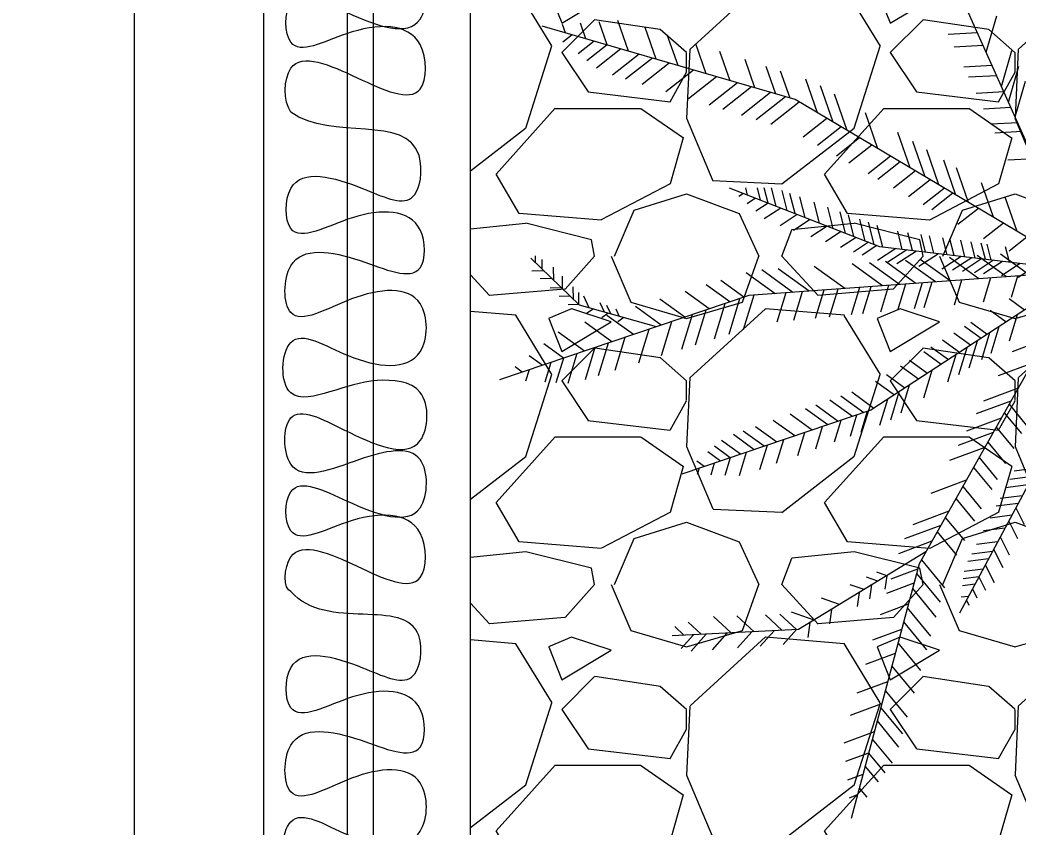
# Model space of a CAD drawing. Extents: x 58467 to 79089, y -33726 to -17391.
# Drawn here: x 76749.1 to 76826.4, y -20829 to -20766.5 of the extents above; entities that cross this region are included whole.
import ezdxf

# ---------------------------------------------------------------- set-up
doc = ezdxf.new("R2010")
doc.units = 0
doc.header["$LTSCALE"] = 100
for name, color, linetype in [('BA_clad-fabric', 32, 'Continuous'), ('BA_elev4', 252, 'Continuous'), ('BA_env_landscp', 84, 'Continuous'), ('BA_furn-fix', 134, 'Continuous')]:
    doc.layers.add(name, color=color, linetype=linetype)

# ---------------------------------------------------------------- blocks, each defined once
blk = doc.blocks.new('MAVİ SEDİR')
for p, q in [((215794.4624902623, 56426.32092228103), (215787.967148407, 56449.06733579419)), ((216017.4608399337, 56426.99746945053), (216024.1206693656, 56446.03951195331)), ((216030.6893243629, 56430.84425050607), (216035.7079792287, 56445.19378306374)), ((216044.0243204469, 56434.72200464983), (216047.3885865179, 56444.3412446274)), ((216056.6525649493, 56438.39423875764), (216058.4501244333, 56443.5338905229)), ((215799.8704414787, 56438.41275694207), (215818.2229333437, 56437.42498868403)), ((215986.4826961339, 56417.98917093068), (215993.2148073312, 56437.23788425938)), ((216000.1216885389, 56421.95532577486), (216007.0171228957, 56441.67101901277)), ((216052.4102126409, 56437.16058265912), (216058.2429867105, 56432.55501360545)), ((215968.9460510454, 56412.88959701769), (215975.4681657711, 56431.53788029343)), ((216030.6893243629, 56430.84425050607), (216043.2857849654, 56420.89806221813)), ((216038.7470135934, 56433.18738863716), (216048.834383249, 56425.22238314144)), ((215784.9041566649, 56404.94909682032), (215778.4797904085, 56427.44695677651)), ((215796.3117070368, 56430.45565327137), (215814.450686044, 56429.47937670745)), ((215954.1143466597, 56408.57660713915), (215960.45885583, 56426.71707372562)), ((216010.8277386536, 56425.06859479522), (216027.3998062177, 56411.98325999241)), ((216022.1561001873, 56428.36282904942), (216037.409728982, 56416.31853590598)), ((215938.5758968226, 56404.05809900732), (215944.7343373564, 56421.6665509347)), ((215991.9739788931, 56419.58601013032), (216008.8948664341, 56406.22524643704)), ((216002.4602953047, 56422.63538162334), (216019.187171853, 56409.42780936408)), ((215780.5272359599, 56395.16258074916), (215774.1353706164, 56417.54662387746)), ((215790.7482040871, 56418.01601483662), (215808.5533904404, 56417.05770366897)), ((215916.7233352944, 56397.70347689236), (215922.6200974516, 56414.56372786062)), ((215925.5449091523, 56400.26874908043), (215931.5473072151, 56417.43103832517)), ((215976.8483344669, 56415.18754387048), (215994.0490668243, 56401.60581419928)), ((215776.4179032767, 56385.97437446097), (215770.0565518659, 56408.25155908253)), ((215787.8966039298, 56411.64001841188), (215805.5307032553, 56410.69091549436)), ((215899.5468397009, 56388.47077946946), (215906.9076454652, 56409.51708067763)), ((215949.4414715117, 56407.21775702369), (215967.1492677875, 56393.23564875688)), ((215962.523084886, 56411.02182866718), (215979.9888536759, 56397.23082574503)), ((215783.3750312035, 56401.53006962947), (215800.7378504068, 56400.59556755717)), ((215881.188490255, 56377.57471527), (215889.0794958308, 56400.13698433421)), ((215889.8973675418, 56382.74361600925), (215897.8252869889, 56405.41143064543)), ((215928.8344599109, 56401.22533496952), (215946.9235136865, 56386.94218508482)), ((215940.8163952123, 56404.70962540148), (215958.6837670291, 56390.6015159961)), ((215910.9949976733, 56395.26550056358), (215928.7125895247, 56381.27565769233)), ((215919.516980103, 56398.5158556636), (215937.7784198182, 56384.09658952631)), ((215779.0070063407, 56391.76344409531), (215796.1077578099, 56390.84304703893)), ((215861.9695669638, 56366.16788250201), (215869.7791102755, 56388.49723150264)), ((215774.8017595197, 56382.36077990063), (215791.6502094247, 56381.45396222508)), ((215893.7504292025, 56385.03048865777), (215908.6314207897, 56373.28043053367)), ((215772.3363417971, 56376.84826281622), (215789.036874404, 56375.94940634907)), ((215841.8367165097, 56354.21861485607), (215849.5609237412, 56376.30396762778)), ((215884.9025914193, 56379.7791119587), (215899.5854994743, 56368.18546095312)), ((215832.6175478013, 56348.74684548987), (215840.3026782155, 56370.72046831037)), ((215873.3604095193, 56372.92858569796), (215887.7849136327, 56361.53897091647)), ((215823.9620034501, 56343.60959896287), (215831.6104460524, 56365.47832256972)), ((215865.8645978702, 56368.47966477527), (215880.1212873284, 56357.22255675196)), ((215764.7212985399, 56359.82151085037), (215780.964952536, 56358.94724451476)), ((215813.3452822112, 56337.30835295231), (215820.948724262, 56359.04840923746)), ((215848.1397496339, 56357.95959678778), (215861.9996189163, 56347.01581869965)), ((215854.1461145441, 56361.52449993227), (215868.1404530614, 56350.47454469084)), ((215805.5236550147, 56332.66605369066), (215813.0939439356, 56354.31131726153)), ((215838.6158983695, 56352.30699195482), (215852.2625496722, 56341.53157117277)), ((215789.9870664927, 56323.4447635918), (215797.4915012729, 56344.9017344508)), ((215829.415467097, 56346.84634364853), (215842.8561410787, 56336.23356293513)), ((215815.3649539698, 56338.50707036464), (215828.4910680176, 56328.14266674929)), ((215820.5578974687, 56341.589190896), (215833.8002700438, 56331.13298933527)), ((215913.5937053615, 56325.72763268621), (215916.7921990506, 56338.37923768821)), ((215918.5647096025, 56327.66607429201), (215921.7336008994, 56340.20058737242)), ((215925.2947621264, 56330.29045624573), (215928.2115431103, 56341.82774988213)), ((215930.3642548972, 56332.26730342402), (215932.7729353, 56341.79481105559)), ((215935.1512376908, 56334.13398592192), (215937.0801326695, 56341.76370782633)), ((215943.2683909932, 56337.29926740618), (215944.3837272006, 56341.71096694737)), ((215945.7887249157, 56338.28207085977), (215948.5782447263, 56336.45627178994)), ((215775.2043969635, 56314.67094017678), (215782.6461732009, 56335.94875530088)), ((215898.3779267014, 56319.79424438282), (215901.6670305418, 56332.80425679622)), ((215907.3639023999, 56323.29832289863), (215910.5994946432, 56336.09667080503)), ((215930.3642548972, 56332.26730342402), (215938.1523905864, 56327.16980569596)), ((215938.2864265001, 56335.35655185338), (215943.5072199909, 56331.93943330023)), ((215799.3252828767, 56328.98719024238), (215812.0923041404, 56318.90632694491)), ((215876.9717557385, 56311.44691446634), (215880.3883335934, 56324.96114887809)), ((215882.0958168258, 56313.44504054325), (215885.4818808332, 56326.83857778197)), ((215889.867456603, 56316.47558913247), (215893.2072403988, 56329.68606552644)), ((215912.2043653127, 56325.18585995282), (215922.904957372, 56318.18209860492)), ((215922.5053606736, 56329.20272998977), (215932.8403322285, 56322.43827491041)), ((215783.7756140309, 56319.75813669789), (215796.1945125778, 56309.95215173323)), ((215864.3180121246, 56306.51259095718), (215867.8099431803, 56320.32488408773)), ((215869.8534223701, 56308.67112251432), (215873.3123899887, 56322.35302914932)), ((215904.101592905, 56322.02618629418), (215914.5487339978, 56315.18831390581)), ((215832.3606385079, 56301.7277970792), (215835.1188752439, 56312.63797076679)), ((215840.5206416842, 56302.70478340489), (215843.3282901185, 56313.81040449665)), ((215846.7758181354, 56303.45370736063), (215849.6213438701, 56314.70915167836)), ((215858.9672508053, 56304.91337137685), (215862.3551879113, 56318.314317635)), ((215884.8719195384, 56314.52758095949), (215894.717565358, 56308.08339981008)), ((215893.6832687558, 56317.96356393161), (215903.8045294964, 56311.3389870509)), ((215769.2351105029, 56311.12804386733), (215780.259369465, 56302.42326886492)), ((215791.3594564433, 56296.81878009133), (215793.8694165559, 56306.74689845018)), ((215795.0307237837, 56297.25833604638), (215797.5629147154, 56307.27438815431)), ((215801.29278038, 56298.00808375273), (215803.8628902737, 56308.17412387902)), ((215807.7972306702, 56298.78685293363), (215810.4067273054, 56309.10868686258)), ((215814.530329944, 56299.59299795313), (215817.1805978708, 56310.07610225745)), ((215818.776663711, 56300.10140584647), (215821.4526446869, 56310.68621782101)), ((215827.0613071167, 56301.09331518102), (215829.7874545314, 56311.8765599273)), ((215867.8991371612, 56307.90904958607), (215877.2138822122, 56301.81235409565)), ((215875.6407007755, 56310.92786998463), (215885.1975983494, 56304.67268060237)), ((215767.5684451741, 56287.3998898599), (215785.7069249893, 56300.5149400016)), ((215780.0198528742, 56295.46110444018), (215782.4611476863, 56305.11761799277)), ((215824.3076280597, 56300.76362085054), (215836.4267684685, 56292.83138993338)), ((215837.8948749479, 56302.3904038464), (215850.1404315346, 56294.37543089637)), ((215844.0518101738, 56303.1275655109), (215856.3546510819, 56295.07509877414)), ((215850.8737199436, 56303.94434369298), (215862.2964926999, 56296.46789997178)), ((215862.6583390784, 56305.86540195293), (215871.8091543936, 56299.87600190383)), ((215773.4179923235, 56294.67067245839), (215785.0636539404, 56287.0483433152)), ((215781.8779337639, 56286.35806128616), (215800.1447811475, 56299.56592775608)), ((215784.4019304375, 56295.98576475768), (215796.1497869645, 56288.29654690807)), ((215789.9316044039, 56296.64782526599), (215801.7309091937, 56288.92493345215)), ((215797.4373325048, 56297.54647610724), (215809.306470828, 56289.777876785)), ((215799.0228782047, 56285.1097921463), (215817.4435294657, 56298.42886669892)), ((215803.5565628212, 56298.27912341308), (215815.4826346581, 56290.47325991508)), ((215810.07425996, 56299.05947862152), (215822.0609726587, 56291.21392441093)), ((215817.0422181139, 56283.79786103992), (215835.6245172795, 56297.23381530883)), ((215826.1137436227, 56283.13739197958), (215844.7774216346, 56296.63218732336)), ((215838.4270200188, 56282.24090129751), (215857.2011579776, 56295.81556484179)), ((215848.4657228874, 56281.51001511481), (215867.3299160475, 56295.14979318321)), ((215859.1581174501, 56280.73153570883), (215878.1182299494, 56294.44066837343)), ((216047.8427648379, 56268.62798010567), (216078.1395179308, 56298.05481880628)), ((216071.1662543878, 56291.28177943579), (216071.2063428327, 56297.2142052613)), ((216075.3095172374, 56295.30607627041), (216075.3378021173, 56299.49176997838)), ((215762.9670540728, 56293.41939552372), (215774.5154798274, 56285.86070928653)), ((215882.5082032915, 56279.03148986327), (215901.6777847543, 56292.89207931952)), ((215904.7983161423, 56277.40861729629), (215924.1678577621, 56291.41378819)), ((215914.8988745652, 56276.67322760646), (215934.3590262802, 56290.74391424101)), ((215926.0903351958, 56275.85841277964), (215944.1584295898, 56288.92257065587)), ((216063.9896255212, 56284.31121399518), (216064.0441224158, 56292.37585171012)), ((216069.9561285572, 56290.10640009685), (216077.6200222738, 56289.93491578592)), ((215774.954753582, 56286.86211612288), (215779.0266681274, 56273.41864538648)), ((215791.818833824, 56285.63429581639), (215796.4058717197, 56270.49013966331)), ((215809.8533442965, 56284.32126018927), (215814.5689646175, 56268.75258774238)), ((215828.4561595186, 56282.9668480921), (215833.3044141632, 56266.96028196436)), ((215834.4789369065, 56282.52834873298), (215839.3701327402, 56266.38001179646)), ((215844.7519487506, 56281.78040325536), (215849.7163890883, 56265.39024878125)), ((215945.4619168248, 56273.61865213002), (215959.9363179554, 56284.08438567172)), ((215954.1670073842, 56270.68229638146), (215968.9007061478, 56281.33551539575)), ((216058.440342894, 56278.92126860165), (216058.4935906712, 56286.8010576163)), ((216064.9975552829, 56285.29020294587), (216072.4423099869, 56285.12362200443)), ((215855.4226116297, 56281.00350606451), (215860.4631316434, 56264.36217370199)), ((215866.4683771098, 56280.19929884046), (215871.5876512055, 56263.29795900887)), ((215873.4345608884, 56279.69211304796), (215878.6035024706, 56262.62679546249)), ((215887.0256612754, 56278.70258804551), (215892.2915046643, 56261.3173480771)), ((215895.7193058169, 56278.0696313024), (215901.0471331396, 56260.47975069425)), ((215909.1059317582, 56277.09499343715), (215914.529203026, 56259.19000359218)), ((215919.3676566055, 56276.34786973008), (215924.8640919036, 56258.20132803331)), ((215967.0259291113, 56266.34479196646), (215982.142655248, 56277.27495939402)), ((216048.3194868102, 56269.09101390142), (216048.3704564301, 56276.6336733774)), ((216051.7509353458, 56272.42393483384), (216051.8026773687, 56280.08089715659)), ((216059.0056159832, 56279.4703109352), (216066.1855631329, 56279.30965522482)), ((215770.588153899, 56265.65228986481), (215780.304805078, 56272.67716927329)), ((215939.3679121585, 56274.89171442539), (215945.9120726519, 56253.28609645205)), ((215948.2186733222, 56272.68875740542), (215954.9637091791, 56250.41994720604)), ((215957.4131217074, 56269.58733402712), (215964.0944851835, 56247.5287388945)), ((215982.3592035544, 56261.17265179757), (215997.9326603529, 56272.43305889193)), ((216032.3593140158, 56264.31686266661), (216034.9500937711, 56270.18248251528)), ((216041.9753413966, 56266.99429057413), (216045.193679359, 56274.28072509012)), ((216048.3194868102, 56269.09101390142), (216055.0271715436, 56268.94092535153)), ((216053.6920133806, 56274.30927845664), (216060.637131364, 56274.15387719249)), ((215775.1721777071, 56262.66186108728), (215780.1644413372, 56246.17680702564)), ((215782.0637391403, 56258.16608957847), (215792.0527644751, 56265.3878882303)), ((215969.236843138, 56265.59901797734), (215975.8363262814, 56243.81075166557)), ((215977.7480307647, 56262.72806855474), (215984.2885731695, 56241.13439574113)), ((215996.9950646726, 56256.23575945428), (216013.0044783542, 56267.81138570927)), ((215999.8623096431, 56255.26859533409), (216047.8427648379, 56268.62798010567)), ((216023.160898436, 56261.75571203724), (216025.1513740364, 56266.26222138688)), ((216028.4510937942, 56263.22868170832), (216030.7868164892, 56268.51684307085)), ((216029.9886623644, 56263.65679290606), (216033.9236892402, 56260.896185998)), ((216039.5004199193, 56266.3051885604), (216043.5797723097, 56263.44333049822)), ((215793.9009438226, 56250.44398362748), (215804.1709263866, 56257.86890685561)), ((215990.6569097153, 56258.37371282964), (215997.108056974, 56237.07517907568)), ((216014.3001494637, 56250.39849850222), (216030.8250279184, 56262.3468321953)), ((216020.320767439, 56260.96492331637), (216024.1090996684, 56258.30722962001)), ((216027.7590476079, 56245.85861317121), (216044.6848248712, 56258.09681724104)), ((215786.6381097286, 56255.18195816485), (215791.6741822851, 56238.55224176686)), ((215792.4104352045, 56251.41633020587), (215797.4685626085, 56234.71378605278)), ((215797.7333126252, 56247.94390369046), (215808.0942568434, 56255.43458976632)), ((215804.2701589278, 56243.6795337579), (215814.7862558424, 56251.28239109129)), ((216004.7930034437, 56253.60539941588), (216011.1462569838, 56232.63006285251)), ((216044.8692464846, 56240.08709011944), (216061.2166995591, 56251.90713617323)), ((215757.3107178414, 56247.59113651967), (215778.420850805, 56239.68621803294)), ((215800.2455274349, 56246.30503797408), (215805.3335910864, 56229.50364073644)), ((215811.0600355723, 56239.25009722712), (215821.7372908835, 56246.9694677791)), ((216019.7189233102, 56248.57066596836), (216025.9688135147, 56227.93658459618)), ((216030.0667745516, 56245.0801827538), (216036.2450049571, 56224.68268699812)), ((216057.9230571508, 56235.68384678387), (216070.2420250396, 56244.59109166887)), ((215806.6332799972, 56242.13793067144), (215811.7457499143, 56225.25594101378)), ((215813.4369847845, 56237.69947322847), (215818.5754502335, 56220.73164320229)), ((215818.088594707, 56234.66495404692), (215828.9326735677, 56242.50493357159)), ((215822.5212648302, 56231.77326219439), (215833.4705535566, 56239.68930564331)), ((216038.3237311078, 56242.29498923006), (216044.4447813475, 56222.08627442142)), ((216049.5025087987, 56238.52422223907), (216055.1365811815, 56219.92327019038)), ((215765.7594462337, 56232.6202887054), (215787.0473230758, 56224.64881209356)), ((215831.1694524952, 56226.13153991068), (215842.3240068152, 56234.19598490392)), ((216057.9230571508, 56235.68384678387), (216062.5756792748, 56220.32316357835)), ((216065.8743496957, 56233.00175825034), (216069.6002152951, 56220.70077192187)), ((216071.0819730529, 56231.24514989832), (216079.3400196423, 56237.21614064268)), ((215828.2949373125, 56228.00675550378), (215833.4901718883, 56210.85146700309)), ((215836.7013275715, 56222.52277191246), (215847.9871814958, 56230.6821430146)), ((215845.2194055818, 56216.96592782138), (215856.7074369339, 56225.27146780653)), ((216079.357134849, 56228.45381547799), (216081.5115252398, 56221.34107186541)), ((216083.5434695806, 56227.04170287894), (216087.9558227218, 56230.23206024511)), ((215851.7490698268, 56212.70624316799), (215863.3920834085, 56221.12383116777)), ((215774.639061401, 56216.88592476941), (215796.1137470936, 56208.84449555528)), ((215842.47841573, 56218.754036975), (215847.7278424083, 56201.41979964387)), ((215848.9055277574, 56214.56125317457), (215854.1795110855, 56197.14592683646)), ((215864.4754833214, 56204.40405392502), (215878.3378769228, 56214.42619443083)), ((215780.2636518537, 56206.91934947251), (215769.6149178744, 56194.02283068102)), ((215779.1093503187, 56208.96473095599), (215800.6780817011, 56200.88808531222)), ((215856.0267945441, 56209.91563133163), (215860.9235101504, 56193.74608831955)), ((215870.8227116401, 56201.66971374518), (215885.1106164064, 56211.99948746379)), ((215877.7895421634, 56199.31930170951), (215891.9425707137, 56209.55156352462)), ((215783.2315710845, 56201.66030159372), (215772.4885208343, 56188.64955780949)), ((215868.7338581813, 56202.37443396106), (215872.6566307971, 56189.42096767121)), ((215886.7486292028, 56196.2967585408), (215900.728211915, 56206.40362364525)), ((215893.1977384113, 56194.12101106822), (215907.0524678714, 56204.13761060459)), ((215902.979072552, 56190.8210649288), (215916.6444376618, 56200.70075909509)), ((215785.1771173067, 56198.21286251705), (215806.8735020338, 56190.08841569236)), ((215875.329891796, 56200.14911833956), (215879.3229378307, 56186.96360078071)), ((215885.0733722781, 56196.86194295649), (215889.1702242857, 56183.33364560863)), ((215913.6902936216, 56187.2074011782), (215927.1482919868, 56196.93717472387)), ((215788.2939314287, 56192.68997815866), (215777.3900065343, 56179.48440155439)), ((215790.1240142908, 56189.4471360712), (215811.9244715618, 56181.2837181525)), ((215896.6917228237, 56192.94223931712), (215900.9123554642, 56179.00520345373)), ((215907.7816283516, 56189.20081811561), (215912.1204116297, 56174.87363465722)), ((215924.9999828773, 56183.39183114853), (215938.2390282931, 56192.96330755697)), ((215932.8407714554, 56180.74657032567), (215945.9280210307, 56190.20830239382)), ((215939.0972443349, 56178.63581291484), (215952.0633700529, 56188.00997566752)), ((215793.5522472397, 56183.37242856887), (215782.4812205138, 56169.96447749332)), ((215920.894061842, 56184.77705304916), (215925.3725435489, 56169.98856860158)), ((215947.5676436855, 56175.77813918305), (215959.5022117676, 56184.40651330334)), ((215795.3930390949, 56180.11061052452), (215817.304345817, 56171.90568382535)), ((215931.0921573093, 56181.33650339794), (215935.6792884072, 56166.18924561278)), ((215944.056921567, 56176.96255776387), (215948.4873184228, 56162.33285526923)), ((215953.9480735736, 56173.6255621752), (215963.8036508056, 56180.7508814112)), ((215959.9729382834, 56171.5929428256), (215967.8653815535, 56177.29896861463)), ((215798.995407044, 56173.72734196232), (215787.7514044063, 56160.10990240657)), ((215953.9480735736, 56173.6255621752), (215957.2866925226, 56162.60104144822)), ((215963.9188660692, 56170.26169813278), (215966.1569164541, 56162.87138697916)), ((215970.1891334492, 56168.14628684679), (215974.7527451757, 56171.44565629574)), ((215763.3743276974, 56167.05783539213), (215777.0842513355, 56165.29673565462)), ((215802.428220424, 56167.64451809809), (215791.0751278375, 56153.89496137447)), ((215973.3612089633, 56167.07611807471), (215974.557020653, 56163.12740426206)), ((215765.6019320275, 56161.93670964571), (215779.73268671, 56160.12155231741)), ((215768.4069157075, 56156.6991442167), (215782.404277653, 56154.90112176966)), ((215806.89955251, 56159.72147582714), (215829.0529326219, 56151.42590211887)), ((215809.1256766985, 56155.77686252047), (215797.5597484343, 56141.76954376404)), ((215772.0140212411, 56149.96382829422), (215785.8398450481, 56148.18784067242)), ((215774.610560086, 56145.11547848507), (215788.3129038795, 56143.35535241177)), ((215813.4097524926, 56148.18563177411), (215801.7076823654, 56134.01343369034)), ((215776.0173072751, 56142.48875003127), (215770.7967407737, 56131.94313967923)), ((215817.8837297968, 56140.25790227023), (215840.2681944201, 56131.87579645778)), ((215780.4823224514, 56134.15151466874), (215775.1156135792, 56123.31069487931)), ((215778.5487185558, 56137.76200872957), (215792.0637807831, 56136.02593979371)), ((215820.0064473408, 56136.49652187908), (215808.0947435913, 56122.07043972289)), ((215782.8612678839, 56129.70946302903), (215796.1712441559, 56127.99973828236)), ((215825.0632456507, 56127.53605417201), (215812.9908440106, 56112.91535325932)), ((215822.8611081149, 56131.43816397891), (215845.3502865468, 56123.01684694394)), ((215785.7616473642, 56124.29377116403), (215780.2221433212, 56113.10390294456)), ((215787.4147723335, 56121.20699734391), (215800.5082038801, 56119.52508871564)), ((215828.376063938, 56121.66585736696), (215849.2565074565, 56113.84694858672)), ((215789.8676021821, 56116.62698609124), (215784.1937080086, 56105.16564810875)), ((215790.5716288016, 56115.31240251276), (215803.5149340828, 56113.64977826077)), ((215832.1279493236, 56115.01764919693), (215911.4518617018, 56066.58660488403)), ((215795.0874725428, 56106.88025824357), (215789.6074454039, 56095.81053412243)), ((215793.0906084528, 56110.60887399254), (215805.9141220959, 56108.96163750113)), ((215834.9190213592, 56110.07196829157), (215820.5453901619, 56092.66428347203)), ((215796.5009586631, 56104.2409466173), (215808.3042605866, 56102.72476078956)), ((215837.982395709, 56101.4810003367), (215823.1675607247, 56083.53898036137)), ((215837.2312518424, 56104.29172861892), (215853.95863375, 56098.02797884984)), ((215856.5154216008, 56100.12793038293), (215862.7640427495, 56102.30447010676)), ((215799.0698458561, 56099.44422895742), (215794.9402558799, 56091.1024049825)), ((215799.0698458561, 56099.44422895742), (215808.8170233743, 56098.19216131487)), ((215801.49557548, 56094.91482020941), (215809.3012111921, 56093.91215211537)), ((215839.6031607825, 56095.4162097772), (215856.6302007207, 56089.04024980506)), ((215856.5154216008, 56100.12793038293), (215857.6873503213, 56091.77172428233)), ((215861.987050408, 56096.78723916791), (215869.1777279532, 56099.29191899184)), ((215870.6464504183, 56091.50026109222), (215879.3280264613, 56094.52425545416)), ((215803.0842840045, 56091.94832706919), (215800.3160044922, 56086.35636744661)), ((215840.4876418261, 56092.10654302056), (215825.8126572199, 56074.33389369832)), ((215865.950990539, 56094.36706403553), (215867.1503354243, 56085.81537239129)), ((215873.7055991984, 56089.63250437564), (215874.9274760189, 56080.92015322066)), ((215806.8859578976, 56084.84970617615), (215805.4068397225, 56081.86186875736)), ((215805.6088175942, 56087.2344280372), (215810.1222349797, 56086.65465980632)), ((215843.1068798071, 56082.30553605197), (215860.5765663939, 56075.76382223633)), ((215885.8537740776, 56082.21546229769), (215897.1536118912, 56086.15145798204)), ((215843.7092959117, 56080.05133674552), (215829.2141537324, 56062.49649183491)), ((215890.9386519265, 56079.11090104946), (215892.2106014259, 56070.04151655577)), ((215901.7515164038, 56072.50912986913), (215915.7884861349, 56077.39853210608)), ((215912.6905216965, 56066.5260338415), (215923.0433977582, 56076.06193113118)), ((215921.6064061573, 56066.09004299719), (215932.116171604, 56075.77044902547)), ((215846.0283713866, 56071.37351706847), (215831.6626869797, 56053.97545648536)), ((215904.4239019843, 56070.87751059333), (215905.7350344772, 56061.52873950877)), ((215938.9873996917, 56065.24010443202), (215949.8030117874, 56075.2022217658)), ((215953.4060226814, 56064.53502714678), (215964.4753537325, 56074.7308416566)), ((215972.0529565137, 56063.62318351972), (215980.1956639384, 56071.12332369321)), ((215847.2847950721, 56066.67206672768), (215865.2823037181, 56059.9327042113)), ((215911.4518617018, 56066.58660488403), (215990.1714890863, 56062.73717895692)), ((215912.6905216965, 56066.5260338415), (215921.0279008685, 56057.18581307724)), ((215926.6498819104, 56065.84341471689), (215935.2823809506, 56056.17257630142)), ((215940.4561408078, 56065.16828231701), (215949.3805229458, 56055.17045234752)), ((215956.024912403, 56064.40696223682), (215965.2784395553, 56054.04039683691)), ((215968.9087035908, 56063.77693893151), (215978.4346116186, 56053.10522997799)), ((215976.9309081335, 56063.38464944556), (215984.6249026026, 56054.76520136512)), ((215982.8183380937, 56063.09675141701), (215988.5635223127, 56068.38856465772)), ((215849.5457024447, 56058.21190805706), (215835.3763660434, 56041.05164153912)), ((215851.2726834915, 56051.74966468801), (215869.7740069214, 56044.82164325572)), ((215853.3974173537, 56043.7990578542), (215839.4430952707, 56026.8991918874)), ((215855.9878653778, 56034.10578090829), (215875.0848871057, 56026.95469378067)), ((215857.464339177, 56028.58091829538), (215843.73704491, 56011.95600224293)), ((215859.6550622454, 56020.38338442635), (215879.2153837961, 56013.05880964993)), ((215860.2838573316, 56018.03047679931), (215846.7139570537, 56001.59617819874)), ((215862.5336615053, 56009.61186552934), (215849.0893520674, 55993.32966807351)), ((215864.3171428296, 56002.93820203804), (215883.2091224238, 55995.8638951636)), ((215865.5795853315, 55998.21422970397), (215853.2048768183, 55983.22740956271)), ((215867.8739639804, 55989.62882383751), (215857.6549183781, 55977.25269406493)), ((215867.8739639804, 55989.62882383751), (215882.1104134698, 55984.29783075717)), ((215870.0404827252, 55981.52186086949), (215861.856970406, 55971.61093431144)), ((215871.4594235522, 55976.21228265067), (215881.002858052, 55972.63863998652)), ((215873.7141881765, 55967.77510971852), (215868.9822729119, 55962.04435954223)), ((215874.85485463, 55963.50681491626), (215879.9540028047, 55961.59738351942))]:
    blk.add_line(p, q)
for points in [[(215733.4426660906, 56289.88447982464), (215818.9489951504, 56481.07118845222), (215921.2796619527, 56609.38746331527)], [(215733.4426660906, 56289.88447982464), (215913.5458313861, 56396.77947370035), (216071.1415706508, 56442.60757347062)], [(215733.4426660906, 56289.88447982464), (215860.7706196467, 56305.12928632936), (215954.3964806886, 56341.63866262959)], [(215733.4426660906, 56289.88447982464), (215763.804345658, 56165.29322693754), (215811.2478052394, 56076.70510946894)], [(215733.4426660906, 56289.88447982464), (215866.3579870582, 56203.17598583811), (215984.1948731359, 56163.4211454761)], [(215733.4426660906, 56289.88447982464), (215836.3768975006, 56107.48866334532), (215878.7505996194, 55948.92920720447)], [(215733.4426660906, 56289.88447982464), (215942.3263698442, 56274.67631848499), (216097.8411571337, 56222.21888147901)]]:
    blk.add_lwpolyline(points)
blk = doc.blocks.new('FRN35_2LI')
for points in [[(-76.99972069892101, 54.99975179444345), (77.00014242307225, 54.99918968205839, -0.4142133979059285), (80.0001314727997, 51.99918041640558), (79.99998631225026, 14.9997164165693, -0.4142137268446138), (64.99993156106211, -0.0002372551884946006), (-64.99993156107666, 0.0002372551884946006, -0.4142133979015957), (-79.999876809743, 15.00028358323061), (-79.99973164916446, 51.99976106013582, -0.4142137268403295)], [(-69.99972238355258, 54.99972624386373), (70.00014073852799, 54.99921523265039), (69.99998631229391, 14.99974730199892, -0.4142137268448174), (64.99996806190757, 9.999762744744658), (-64.99989506024576, 10.0002372551221, -0.414213397901745), (-69.99987680978666, 15.00025269780008)]]:
    blk.add_lwpolyline(points, format="xyb", close=True)
blk = doc.blocks.new('PERDE')
at = {"linetype": 'ByBlock', "lineweight": -2}
for points in [[(91910.63480352728, 2566.186301163517), (91783.11565179456, 2566.186301163517, -0.414213562373096), (91757.11565179456, 2592.186301163517), (91757.11565179456, 2794.785334965668, -0.4142135623730941), (91783.11565179456, 2820.785334965668), (91910.63480352728, 2820.785334965668, -0.414213562373096), (91936.63480352728, 2794.785334965668), (91936.63480352728, 2592.186301163517, -0.4142135623730939)], [(91910.63480352728, 2568.186301163517), (91783.11565179456, 2568.186301163517, -0.414213562373096), (91759.11565179456, 2592.186301163517), (91759.11565179456, 2794.785334965668, -0.414213562373094), (91783.11565179456, 2818.785334965668), (91910.63480352728, 2818.785334965668, -0.414213562373096), (91934.63480352728, 2794.785334965668), (91934.63480352728, 2592.186301163517, -0.4142135623730938)]]:
    blk.add_lwpolyline(points, format="xyb", close=True, dxfattribs=at)
blk.add_open_spline([(91796.49012152586, 2814.405596501166), (91797.33446957375, 2813.818586935494), (91801.75018136724, 2813.86897501979), (91799.22341990523, 2819.448444048977), (91796.57553858214, 2824.99664647109), (91803.50624209357, 2824.921717000363), (91803.29807156243, 2819.263279433225), (91800.2199289235, 2813.893765157752), (91806.61718820187, 2813.904281932695), (91803.81626085096, 2819.260571802582), (91801.71757263172, 2824.993005051417), (91808.9171277099, 2825.103460041713), (91807.53139273502, 2819.465628858446), (91805.03987623891, 2813.831609883194), (91812.22995260122, 2813.738114721791), (91809.28318732811, 2819.174551834681), (91806.78149418865, 2824.898029474972), (91813.37384662649, 2825.253538060178), (91813.74293613638, 2820.694173761055), (91812.7551061835, 2817.918414956506), (91811.5397033091, 2813.432031930753), (91818.42376854978, 2813.79650789944), (91814.74621097872, 2819.135673335107), (91814.09565686379, 2825.040312590261), (91821.01415903278, 2825.04948337628), (91820.46391424409, 2819.255128452767), (91816.93765645419, 2813.781827814675), (91824.18347906874, 2813.810304053835), (91823.20241626733, 2819.45619025585), (91820.65899045477, 2824.892932066819), (91826.80176890711, 2824.819146238145), (91826.8322212401, 2819.35211048538), (91823.47839045551, 2813.90378221866), (91830.32254037843, 2813.918172571562), (91828.80620356195, 2819.418867564711), (91826.38457947859, 2824.24601821739), (91834.83573115637, 2825.22226657298), (91831.09201694439, 2817.173747447863), (91834.27927786516, 2814.405596501166), (91834.40540691416, 2813.816316299371), (91838.82111870765, 2813.866704383666), (91836.29435724564, 2819.446173412854), (91833.64647592255, 2824.994375834967), (91840.57717943398, 2824.919446364239), (91840.36900890284, 2819.261008797102), (91837.29086626391, 2813.891494521629), (91843.68812554228, 2813.902011296571), (91840.88719819137, 2819.258301166459), (91838.78850997213, 2824.990734415294), (91845.9880650503, 2825.10118940559), (91844.60233007543, 2819.463358222323), (91842.11081357932, 2813.829339247071), (91849.30088994163, 2813.735844085667), (91846.35412466852, 2819.172281198558), (91843.85243152906, 2824.895758838849), (91850.4447839669, 2825.251267424055), (91850.81387347679, 2820.691903124932), (91849.8260435239, 2817.916144320383), (91848.61064064951, 2813.42976129463), (91855.49470589019, 2813.794237263317), (91851.81714831913, 2819.133402698984), (91851.1665942042, 2825.038041954137), (91858.0850963732, 2825.047212740157), (91857.5348515845, 2819.252857816643), (91854.0085937946, 2813.779557178551), (91861.25441640915, 2813.808033417712), (91860.27335360774, 2819.453919619727), (91857.72992779518, 2824.890661430696), (91863.87270624752, 2824.816875602022), (91863.9031585805, 2819.349839849257), (91860.54932779592, 2813.901511582536), (91867.39347771884, 2813.915901935439), (91865.87714090236, 2819.416596928587), (91863.455516819, 2824.243747581267), (91871.90666849678, 2825.219995936857), (91869.1045796458, 2817.597864401554), (91871.35021520556, 2814.403325865044), (91872.19456325345, 2813.816316299372), (91876.61027504694, 2813.866704383668), (91874.08351358493, 2819.446173412855), (91871.43563226184, 2824.994375834968), (91878.36633577327, 2824.919446364241), (91878.15816524213, 2819.261008797103), (91875.0800226032, 2813.89149452163), (91881.47728188157, 2813.902011296573), (91878.67635453066, 2819.25830116646), (91876.57766631142, 2824.990734415295), (91883.7772213896, 2825.101189405591), (91882.39148641472, 2819.463358222324), (91879.89996991861, 2813.829339247072), (91887.09004628092, 2813.735844085669), (91884.14328100781, 2819.172281198559), (91881.64158786835, 2824.89575883885), (91888.23394030619, 2825.251267424056), (91888.60302981608, 2820.691903124934), (91887.6151998632, 2817.916144320384), (91886.3997969888, 2813.429761294631), (91893.28386222948, 2813.794237263318), (91889.60630465842, 2819.133402698985), (91888.9557505435, 2825.038041954139), (91895.87425271249, 2825.047212740158), (91895.32400792379, 2819.252857816645), (91891.79775013389, 2813.779557178553), (91899.04357274844, 2813.808033417713), (91898.06250994703, 2819.453919619728), (91895.51908413447, 2824.890661430697), (91901.66186258681, 2824.816875602023), (91901.6923149198, 2819.349839849258), (91898.56155073251, 2814.263885275629), (91901.55157824667, 2813.948457355254), (91902.57960687728, 2813.911916557765), (91903.9576352666, 2814.028423655206), (91906.20359994327, 2814.879109034539), (91905.97184347523, 2821.716295508944), (91907.06550079792, 2822.679678284434), (91906.80084324164, 2824.41495011029), (91909.87756405286, 2823.620271234831), (91910.2808763694, 2823.539655928216), (91911.42108522455, 2822.943104572316), (91912.12117393961, 2818.989807679247), (91907.6365090899, 2813.002910976526), (91914.9973571646, 2813.809119293011), (91913.1712746332, 2818.567499412917), (91916.1234452526, 2821.885204494464), (91919.85080035207, 2821.69114492733), (91920.25571258905, 2817.530963329132), (91915.1541017211, 2818.344095886795), (91915.17610392568, 2812.296964715873), (91920.05444922883, 2813.33776293541), (91920.57966835481, 2816.528606951041), (91921.4727673141, 2820.297728049895), (91926.4313287788, 2818.92996035629), (91925.10886672339, 2814.050140151713), (91920.12290459561, 2815.044422665204), (91921.10453110393, 2810.226810063166), (91923.77933187631, 2811.399147693339), (91926.33407868978, 2813.087759376364), (91927.71168414461, 2818.494669767334), (91933.89843768667, 2815.30195642443), (91930.40648318845, 2810.136358887249), (91924.36486461097, 2811.552239739158), (91925.75296087765, 2806.553651247387), (91930.13979470893, 2807.534229408313), (91931.7325204379, 2812.000667777733), (91938.33891984686, 2809.812164699836), (91934.48571599514, 2804.912269560641), (91930.43383074536, 2808.312988266325), (91927.9682586452, 2803.233029128199), (91933.13751548309, 2800.553437634218), (91939.42720650524, 2809.022784249046), (91941.56999885225, 2795.441547687073), (91928.9073162947, 2804.886905192343), (91931.57367150363, 2795.367387635919), (91936.4648138687, 2799.381985290373), (91939.14743003024, 2797.641119250561), (91940.3808175703, 2796.840720552764), (91940.58375396316, 2796.212393922473), (91940.96626344504, 2795.028077544039), (91938.5288391515, 2792.469263805153), (91934.81360265567, 2792.406760597615), (91930.48660125837, 2794.943030591153), (91929.20493083494, 2789.245135451668), (91935.47050977615, 2790.204072457166), (91938.99738450309, 2793.263874207229), (91943.36255395711, 2788.6371154148), (91940.65182774683, 2787.674941311983), (91940.250670451, 2787.577292901557), (91940.21869963371, 2787.569510668701), (91935.58314816494, 2787.807982199603), (91929.4020295619, 2788.125963959912), (91930.37827791748, 2779.674812282126), (91935.20542857016, 2782.096436365489), (91940.70612356332, 2783.612773181968), (91940.72051391621, 2776.768623259045), (91935.27218564949, 2780.122454043634), (91929.80514989673, 2780.09200171065), (91929.73136406805, 2773.94922325831), (91935.16810587903, 2776.492649070871), (91940.81399208104, 2777.47371187228), (91940.8424683202, 2770.227889257726), (91935.3691676821, 2773.754147047624), (91929.5748127586, 2774.304391836321), (91929.58398354461, 2767.38588966733), (91935.48862279976, 2768.036443782253), (91940.82778823543, 2771.714001353317), (91941.19226420412, 2764.829936112637), (91936.70588117836, 2766.045338987034), (91933.93012237381, 2767.033168939913), (91929.3707580747, 2766.664079430029), (91929.7262666599, 2760.071726992184), (91935.44974430019, 2762.573420131648), (91940.88618141308, 2765.520185404759), (91940.79268625168, 2758.330109042446), (91935.15866727642, 2760.821625538559), (91929.52083609316, 2762.207360513431), (91929.63129108345, 2755.007805435259), (91935.36372433229, 2757.106493654497), (91940.72001420218, 2759.907421005405), (91940.73053097712, 2753.510161727037), (91935.36101670164, 2756.588304365966), (91929.70257913451, 2756.796474897109), (91929.62764966379, 2749.865771385677), (91935.1758520859, 2752.51365270877), (91940.75532111508, 2755.04041417078), (91940.80570919938, 2750.624702377284), (91940.21869963371, 2749.780354329395), (91940.1468284279, 2749.543551090951), (91940.11310815491, 2749.294688984974), (91939.46393449894, 2749.104327969357)], degree=3, knots=[0, 0, 0, 0, 3.397927323827389, 8.580086549854059, 13.52802983919014, 16.96258903356124, 22.73348066292101, 27.07424212526678, 30.106975406468, 34.53144798646235, 40.19091135233589, 43.91772218044912, 48.60473711182544, 53.9302694234915, 57.51103476775222, 61.71948724051526, 67.67100275658356, 71.39781358466769, 74.85679185971208, 78.64719167791304, 81.62436265241627, 85.53385083487296, 90.08693116903964, 95.65792644338569, 99.38473727146982, 104.7050448303187, 109.5154575081506, 113.1326940568651, 118.4972425389803, 123.1799439738331, 126.1029423095695, 131.4231339887431, 136.261969039435, 139.3676447295148, 144.899656173715, 148.7665060296727, 152.2659600187229, 162.7617183193536, 162.7617183193536, 162.7617183193536, 166.159645643181, 171.3418048692074, 176.2897481585437, 179.7243073529148, 185.4951989822744, 189.8359604446202, 192.8686937258215, 197.2931663058158, 202.9526296716895, 206.6794404998027, 211.366455431179, 216.691987742845, 220.2727530871057, 224.4812055598688, 230.432721075937, 234.1595319040212, 237.6185101790655, 241.4089099972665, 244.3860809717698, 248.2955691542265, 252.8486494883932, 258.4196447627392, 262.1464555908233, 267.4667631496723, 272.277175827504, 275.8944123762186, 281.2589608583338, 285.9416622931866, 288.8646606289229, 294.1848523080967, 299.0236873587885, 302.1293630488683, 307.6613744930685, 311.5282243490261, 315.0276783380764, 325.523436638707, 325.523436638707, 325.523436638707, 328.9213639625345, 334.103523188561, 339.0514664778973, 342.4860256722684, 348.256917301628, 352.5976787639738, 355.630412045175, 360.0548846251694, 365.7143479910429, 369.4411588191562, 374.1281737505325, 379.4537060621985, 383.0344714064593, 387.2429238792224, 393.1944393952907, 396.9212502233748, 400.3802284984191, 404.1706283166201, 407.1477992911234, 411.0572874735801, 415.6103678077468, 421.1813630820928, 424.9081739101769, 430.2284814690258, 435.0388941468576, 438.6561306955722, 444.0206791776873, 448.7033806125402, 451.6263789482765, 456.9465706274502, 461.7854056781421, 464.0088329117498, 464.0088329117498, 464.0088329117498, 467.5422610436445, 471.4091108996021, 474.9085648886524, 485.404323189283, 485.404323189283, 485.404323189283, 486.6625158305518, 488.4214969410094, 495.801547614849, 498.9769001558989, 502.3837674955819, 507.567376848525, 509.5244500922588, 511.9809446605123, 516.0812024721891, 519.6515151484488, 523.2893206464394, 525.7562593494966, 529.2721108183895, 532.7364169211902, 535.8856183257393, 540.0207355852068, 542.7514435285002, 544.6598010926951, 547.0417062726792, 552.6071440822006, 556.5222213807864, 560.7531120886044, 565.9765529595743, 568.6251876989014, 571.2090679084374, 576.771507878568, 580.7404267808977, 584.455673202661, 588.327795213506, 592.3098671515542, 594.2662694159014, 603.2327163112835, 608.0215409495293, 617.2559780148456, 620.8427730724757, 625.6912282956844, 629.8175781152055, 629.8175781152055, 629.8175781152055, 631.6477556440482, 633.2672317162974, 639.3350971082648, 641.9504694555422, 645.3693071102634, 649.3367391054973, 655.4039872595984, 658.830156196766, 660.9345598691561, 661.1167970560975, 661.1167970560975, 661.1167970560975, 671.6125553567282, 675.1120093457785, 678.9788592017361, 684.5108706459363, 687.6165463360161, 692.4553813867079, 697.7755730658816, 700.698571401618, 705.3812728364708, 710.745821318586, 714.3630578673005, 719.1734705451323, 724.4937781039813, 728.2205889320654, 733.7915842064114, 738.344664540578, 742.2541527230347, 745.2313236975381, 749.021723515739, 752.4807017907834, 756.2075126188676, 762.1590281349357, 766.3674806076989, 769.9482459519596, 775.2737782636257, 779.960793195002, 783.6876040231152, 789.3470673889888, 793.7715399689831, 796.8042732501843, 801.1450347125301, 806.9159263418898, 810.3504855362609, 815.2984288255971, 820.4805880516236, 823.8785153754511, 823.8785153754511, 823.8785153754511, 824.0719528596063, 824.0719528596063, 824.0719528596063, 824.0719528596063], dxfattribs=at)
blk = doc.blocks.new('FRN35_A_R')
at = {"layer": 'BA_elev4'}
h = blk.add_hatch(dxfattribs=at)
h.set_pattern_fill('GRAVEL', color=256, angle=90, style=0)
h.set_pattern_definition([(318.0127875, (57945.15012413157, -45787.03264115117), (228.5999999858178, -203.2000000159581), [3.4172144, -338.30483639565]), (274.969741, (57947.69012413157, -45789.31864115117), (-25.40000144697924, 304.799999879405), [5.864047199999999, -580.5404889352399]), (222.5104470999999, (57948.19812413157, -45795.16064115117), (279.3999999024596, 254.0000001072749), [4.1348152, -409.347227941]), (357.2736889999999, (57954.54812413157, -45805.06664115117), (-507.9999999973313, 25.40000005319725), [5.340045199999998, -528.6643742573797]), (22.83365418000001, (57959.88212413157, -45805.32064115117), (-304.7999999955546, -127.0000000106341), [5.236336999999999, -518.3980774534398]), (87.27368899999998, (57964.70812413158, -45803.28864115117), (-25.40000005319728, -507.9999999973313), [5.340045199999998, -528.6643742573797]), (127.69424047, (57964.96212413157, -45797.95464115117), (254.0000000190041, -330.1999999853589), [7.061936599999999, -699.1311531424701]), (162.25532837, (57960.64412413157, -45792.36664115117), (-558.7999999847885, 177.8000000477929), [6.667195199999999, -660.0525660190499]), (211.42956562, (57954.29412413157, -45790.33464115117), (-330.1999999822602, -203.2000000288312), [5.358129999999999, -530.45545698712]), (265.2363582999999, (57949.72212413157, -45793.12864115117), (25.40000004389256, 279.3999999959952), [6.117132799999999, -299.7393695]), (312.3974378, (57949.21412413157, -45799.22464115117), (279.4000000106399, -304.7999999902466), [7.910779199999999, -783.1677251217699]), (228.81407483, (57954.80212413157, -45779.92064115117), (-152.4000000123918, -177.7999999893351), [2.700045399999999, -267.3056582434399]), (261.4692344, (57953.02412413157, -45781.95264115117), (50.79999994237343, 330.2000000088966), [5.136819799999999, -508.5463899704]), (314.9999999999999, (57952.26212413157, -45787.03264115117), (25.40000000000239, -3.552713678800501e-15), [3.5920934, -32.32893108428]), (293.19859051, (57949.21412413157, -45788.81064115117), (-50.79999999109334, 127.0000000034609), [1.934413199999999, -191.5062236889399]), (21.80140949000004, (57949.97612413157, -45790.58864115117), (-76.19999999822872, -25.40000000531496), [2.7356562, -134.0475299]), (120.96375653, (57952.51612413157, -45789.57264115117), (-50.79999999721125, 76.20000000186383), [4.443196599999999, -143.6629815291]), (251.56505118, (57950.23012413157, -45785.76264115117), (25.39999999733753, 50.80000000132583), [3.2128714, -77.10898116828]), (106.389540334, (57949.97612413157, -45805.32064115117), (-76.20000000000243, 254.0000000000014), [4.50088, -445.58826672539]), (160.34617594, (57948.70612413158, -45801.00264115117), (279.3999999967041, -101.6000000092932), [3.7759894, -373.822156782]), (23.19859050999997, (57945.15012413157, -45785.76264115117), (-127.0000000035529, -50.79999999113262), [3.868800999999999, -189.5718358889399]), (73.61045967000004, (57948.70612413158, -45784.23864115117), (-76.19999998222859, -254.0000000053229), [4.500879999999999, -445.5882667253999]), (69.44395478000001, (57965.72412413157, -45805.32064115117), (-50.8000000000021, -126.9999999999986), [4.340351999999998, -212.67734313106]), (24.77514060000005, (57967.24812413157, -45801.25664115117), (-279.3999999312726, -127.0000001511693), [3.636721199999999, -360.0359338071999]), (156.80140949, (57970.55012413157, -45785.50864115117), (-127.000000003193, 50.79999999202298), [3.868801, -189.57183588894]), (107.35402464, (57966.99412413158, -45783.98464115117), (101.6000000213246, -330.1999999934302), [4.257827400000001, -421.523759802]), (159.44395478, (57970.55012413157, -45797.95464115117), (126.9999999996463, -50.80000000088461), [2.170176, -214.84751913106]), (191.309932474, (57970.55012413157, -45787.03264115117), (-101.6000000000037, -25.400000000004), [1.295146, -128.21994964526]), (255.963756532, (57969.28012413158, -45787.28664115117), (25.39999999999865, 76.19999999999513), [5.236336999999999, -99.49054589068997]), (276.00900596, (57968.01012413157, -45792.36664115117), (-25.40000001329354, 253.9999999986537), [4.852669999999997, -480.4136486333699]), (33.69006753000003, (57954.80212413157, -45789.57264115117), (-50.79999999823702, -25.40000000352969), [3.6632388, -87.9177635968]), (83.15722659000001, (57957.85012413158, -45787.54064115117), (50.79999997739394, 431.8000000026568), [6.3955676, -633.1600906503099]), (150.9453959, (57958.61212413157, -45781.19064115117), (177.7999999984025, -101.6000000027969), [2.615082399999999, -258.8939231810999]), (180, (57956.32612413157, -45779.92064115117), (-25.4, -25.4), [1.524, -23.876]), (210.25643716, (57967.24812413157, -45792.87464115117), (177.800000007098, 101.5999999875716), [3.5286696, -349.3394077319999]), (138.0127875, (57964.20012413157, -45794.65264115117), (-228.599999985102, 203.2000000167534), [6.8344288, -334.8876219956499]), (90, (57959.12012413157, -45790.08064115117), (-25.4, 25.4), [6.604, -18.796]), (55.3048465, (57959.12012413157, -45783.47664115117), (177.7999998625458, 254.0000000962153), [4.016095599999998, -397.5931672413999]), (344.0546040999999, (57961.40612413157, -45780.17464115117), (101.6000000004475, -25.39999999822557), [3.6982908, -181.21650038772]), (297.64597536, (57964.96212413157, -45781.19064115117), (253.9999999663075, -482.6000000177335), [6.021450999999998, -596.1246442293798]), (265.42607874, (57967.75612413157, -45786.52464115117), (-25.39999999999478, -330.1999999999883), [6.370294599999998, -630.6584645623999])])
h.paths.add_polyline_path([(91128.18767962765, -1828.965652473838), (91293.19617665902, -1828.965652473838), (91293.19617665902, -1905.115631201108), (91128.18767962765, -1905.115631201108)])
at = {"layer": 'BA_furn-fix'}
blk.add_lwpolyline([(91128.18767962765, -1828.965652473838), (91293.19617665902, -1828.965652473838), (91293.19617665902, -1905.115631201108), (91128.18767962765, -1905.115631201108)], close=True, dxfattribs=at)
at = {"layer": 'BA_clad-fabric', "xscale": -1}
blk.add_blockref('PERDE', (183063.7558490431, -4733.417283004776), dxfattribs=at)
at = {"layer": 'BA_env_landscp', "xscale": -0.1241314334969906, "yscale": 0.1241314334969906, "zscale": 0.1241314334969905, "rotation": 90}
blk.add_blockref('MAVİ SEDİR', (98192.04356644923, 24921.64689579135), dxfattribs=at)
at = {"layer": 'BA_furn-fix', "rotation": 180}
blk.add_blockref('FRN35_2LI', (91215.81579676457, -1921.131947994094), dxfattribs=at)

msp = doc.modelspace()

# ---------------------------------------------------------------- block references
at = {"rotation": 270}
msp.add_blockref('FRN35_A_R', (78689.0513106211, 70418.75470608473), dxfattribs=at)

doc.saveas('drawing.dxf')
